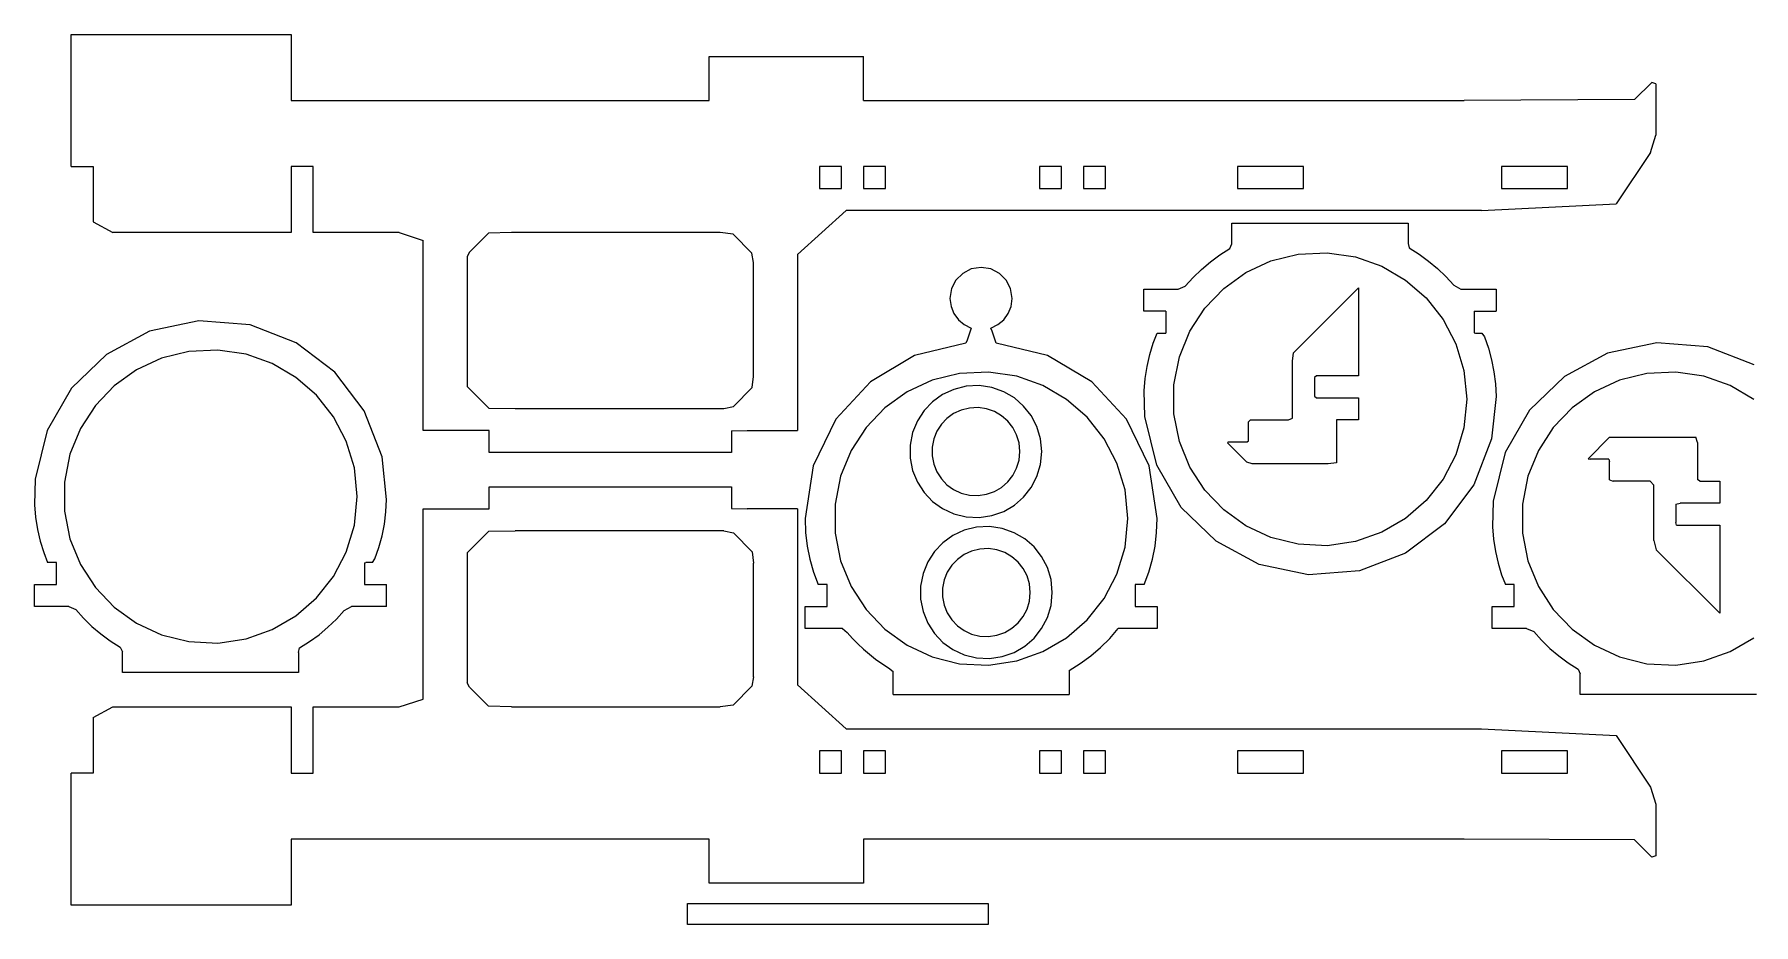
# Model space of a CAD drawing. Extents: x -453 to 453, y -307 to 307.
# Drawn here: x -437 to 149, y 3 to 307 of the extents above; entities that cross this region are included whole.
import ezdxf

# ---------------------------------------------------------------- set-up
doc = ezdxf.new("R2010")
doc.units = 0
doc.header["$MEASUREMENT"] = 0
doc.layers.get('0').update_dxf_attribs({"linetype": 'CONTINUOUS'})

msp = doc.modelspace()

# ---------------------------------------------------------------- linework, layer by layer
for p, q in [((-424.8, 306.66), (-349.8, 306.66)), ((-424.8, 261.66), (-424.8, 306.66)), ((-349.8, 306.66), (-349.8, 284.16)), ((-207.3, 299.16), (-154.8, 299.16)), ((-207.3, 284.16), (-207.3, 299.16)), ((-154.8, 284.16), (-154.8, 299.16)), ((108, 284.46), (113.85, 290.31)), ((115.2, 289.86), (113.85, 290.31)), ((115.2, 289.86), (115.2, 272.31)), ((-349.8, 284.16), (-207.3, 284.16)), ((-154.8, 284.16), (49.95, 284.16)), ((108, 284.46), (49.95, 284.16)), ((113.4, 266.46), (115.2, 272.31)), ((113.4, 266.46), (101.7, 248.91)), ((-424.8, 261.66), (-417.3, 261.66)), ((-417.3, 261.66), (-417.3, 242.76)), ((-349.8, 261.66), (-349.8, 239.16)), ((-342.3, 261.66), (-349.8, 261.66)), ((-342.3, 239.16), (-342.3, 261.66)), ((-169.8, 261.66), (-169.8, 254.16)), ((-162.3, 261.66), (-169.8, 261.66)), ((-162.3, 254.16), (-162.3, 261.66)), ((-154.8, 261.66), (-154.8, 254.16)), ((-147.3, 261.66), (-154.8, 261.66)), ((-147.3, 254.16), (-147.3, 261.66)), ((-94.8, 261.66), (-94.8, 254.16)), ((-87.3, 261.66), (-94.8, 261.66)), ((-87.3, 254.16), (-87.3, 261.66)), ((-79.8, 261.66), (-79.8, 254.16)), ((-72.3, 261.66), (-79.8, 261.66)), ((-72.3, 254.16), (-72.3, 261.66)), ((-27.3, 261.66), (-27.3, 254.16)), ((-4.8, 261.66), (-27.3, 261.66)), ((-4.8, 254.16), (-4.8, 261.66)), ((62.7, 261.66), (62.7, 254.16)), ((85.2, 261.66), (62.7, 261.66)), ((85.2, 254.16), (85.2, 261.66)), ((-169.8, 254.16), (-162.3, 254.16)), ((-154.8, 254.16), (-147.3, 254.16)), ((-94.8, 254.16), (-87.3, 254.16)), ((-79.8, 254.16), (-72.3, 254.16)), ((-27.3, 254.16), (-4.8, 254.16)), ((62.7, 254.16), (85.2, 254.16)), ((-177.3, 231.66), (-160.65, 246.66)), ((55.8, 246.66), (-160.65, 246.66)), ((55.8, 246.66), (101.7, 248.91)), ((-417.3, 242.76), (-410.55, 239.16)), ((-29.2, 235.27), (-29.2, 242.34)), ((-29.2, 242.34), (30.8, 242.34)), ((30.8, 242.34), (30.8, 235.43)), ((-349.8, 239.16), (-410.55, 239.16)), ((-313.05, 239.16), (-342.3, 239.16)), ((-313.05, 239.16), (-304.8, 236.46)), ((-304.8, 171.66), (-304.8, 236.46)), ((-282.53, 238.93), (-288.99, 232.47)), ((-274.68, 239.16), (-282.53, 238.93)), ((-203.61, 239.16), (-274.68, 239.16)), ((-199.22, 238.59), (-203.61, 239.16)), ((-192.76, 232.13), (-199.22, 238.59)), ((-29.97, 233.67), (-29.2, 235.27)), ((30.8, 235.43), (31.18, 233.9)), ((-288.99, 232.47), (-289.8, 230.97)), ((-289.8, 230.97), (-289.8, 186.66)), ((-192.3, 228.9), (-192.76, 232.13)), ((-192.3, 190.13), (-192.3, 228.9)), ((-177.3, 231.66), (-177.3, 171.66)), ((-39.58, 226.59), (-36.55, 229.16)), ((-36.55, 229.16), (-33.34, 231.52)), ((-33.34, 231.52), (-29.97, 233.67)), ((-24.43, 225.5), (-15.9, 229.48)), ((-15.9, 229.48), (-6.59, 231.79)), ((-6.59, 231.79), (3.29, 232.27)), ((3.29, 232.27), (12.92, 230.85)), ((12.92, 230.85), (21.86, 227.68)), ((31.18, 233.9), (34.57, 231.77)), ((34.57, 231.77), (37.79, 229.43)), ((37.79, 229.43), (40.85, 226.88)), ((-123.24, 222.93), (-124.75, 220.01)), ((-120.95, 225.22), (-123.24, 222.93)), ((-118.04, 226.73), (-120.95, 225.22)), ((-114.69, 227.27), (-118.04, 226.73)), ((-111.34, 226.73), (-114.69, 227.27)), ((-108.42, 225.22), (-111.34, 226.73)), ((-106.13, 222.93), (-108.42, 225.22)), ((-104.62, 220.01), (-106.13, 222.93)), ((-45.09, 220.86), (-42.43, 223.82)), ((-42.43, 223.82), (-39.58, 226.59)), ((-32, 220.06), (-24.43, 225.5)), ((21.86, 227.68), (29.94, 222.96)), ((29.94, 222.96), (36.96, 216.85)), ((40.85, 226.88), (43.72, 224.13)), ((43.72, 224.13), (46.4, 221.2)), ((-124.75, 220.01), (-125.29, 216.66)), ((-104.08, 216.66), (-104.62, 220.01)), ((-59.2, 212.34), (-59.2, 219.84)), ((-59.2, 219.84), (-47.53, 219.84)), ((-47.53, 219.84), (-45.09, 220.86)), ((-38.42, 213.34), (-32, 220.06)), ((-8.23, 198.09), (13.96, 220.29)), ((13.96, 220.29), (13.96, 190.29)), ((36.96, 216.85), (42.73, 209.55)), ((46.4, 221.2), (48.85, 219.84)), ((48.85, 219.84), (60.8, 219.84)), ((60.8, 219.84), (60.8, 212.34)), ((-125.29, 216.66), (-124.94, 213.96)), ((-124.94, 213.96), (-123.95, 211.5)), ((-123.95, 211.5), (-122.41, 209.4)), ((-106.96, 209.4), (-105.42, 211.5)), ((-105.42, 211.5), (-104.43, 213.96)), ((-104.43, 213.96), (-104.08, 216.66)), ((-51.7, 212.34), (-59.2, 212.34)), ((-51.7, 212.34), (-51.7, 204.84)), ((-43.51, 205.51), (-38.42, 213.34)), ((53.3, 212.34), (60.8, 212.34)), ((53.3, 212.34), (53.3, 204.96)), ((-398.03, 205.48), (-412.72, 197.58)), ((-381.24, 209.04), (-398.03, 205.48)), ((-363.82, 207.64), (-381.24, 209.04)), ((-348.11, 201.58), (-363.82, 207.64)), ((-122.41, 209.4), (-120.41, 207.74)), ((-120.41, 207.74), (-118.04, 206.6)), ((-118.4, 205.53), (-118.76, 204.47)), ((-118.04, 206.6), (-118.4, 205.53)), ((-111.33, 206.6), (-108.96, 207.74)), ((-110.97, 205.53), (-111.33, 206.6)), ((-110.62, 204.47), (-110.97, 205.53)), ((-108.96, 207.74), (-106.96, 209.4)), ((-47.08, 196.77), (-43.51, 205.51)), ((42.73, 209.55), (47.09, 201.24)), ((-334.89, 191.58), (-348.11, 201.58)), ((-119.84, 201.45), (-137.33, 197.23)), ((-119.48, 202.42), (-119.84, 201.45)), ((-119.11, 203.43), (-119.48, 202.42)), ((-118.76, 204.47), (-119.11, 203.43)), ((-110.26, 203.43), (-110.62, 204.47)), ((-109.9, 202.42), (-110.26, 203.43)), ((-109.53, 201.45), (-109.9, 202.42)), ((-92.04, 197.23), (-109.53, 201.45)), ((-57.23, 197.55), (-56.03, 201.46)), ((-56.03, 201.46), (-54.68, 204.84)), ((-54.68, 204.84), (-51.7, 204.84)), ((47.09, 201.24), (49.84, 192.11)), ((53.3, 204.96), (53.78, 204.84)), ((53.78, 204.84), (55.97, 204.84)), ((55.97, 204.84), (56.84, 203.58)), ((56.84, 203.58), (58.19, 199.74)), ((58.19, 199.74), (59.27, 195.77)), ((115.57, 201.54), (98.78, 197.98)), ((133, 200.14), (115.57, 201.54)), ((148.71, 194.08), (133, 200.14)), ((-412.72, 197.58), (-424.6, 186.06)), ((-394, 196.3), (-402.53, 192.33)), ((-384.69, 198.62), (-394, 196.3)), ((-374.81, 199.1), (-384.69, 198.62)), ((-365.18, 197.68), (-374.81, 199.1)), ((-356.23, 194.51), (-365.18, 197.68)), ((-348.16, 189.78), (-356.23, 194.51)), ((-137.33, 197.23), (-152.41, 188.31)), ((-76.96, 188.31), (-92.04, 197.23)), ((-58.79, 189.4), (-58.15, 193.53)), ((-58.15, 193.53), (-57.23, 197.55)), ((-48.96, 187.29), (-47.08, 196.77)), ((-8.54, 195.32), (-8.23, 198.09)), ((-8.54, 175.9), (-8.54, 195.32)), ((59.27, 195.77), (60.06, 191.7)), ((98.78, 197.98), (84.09, 190.08)), ((-402.53, 192.33), (-410.1, 186.89)), ((-341.14, 183.68), (-348.16, 189.78)), ((-324.89, 178.36), (-334.89, 191.58)), ((-192.65, 186.32), (-192.3, 190.13)), ((-152.41, 188.31), (-164.22, 175.51)), ((-131.38, 188.8), (-139.91, 184.83)), ((-122.07, 191.12), (-131.38, 188.8)), ((-112.19, 191.6), (-122.07, 191.12)), ((-102.56, 190.18), (-112.19, 191.6)), ((-93.62, 187.01), (-102.56, 190.18)), ((-65.15, 175.51), (-76.96, 188.31)), ((-59.14, 185.19), (-58.79, 189.4)), ((-0.44, 190.29), (-1.04, 189.69)), ((-1.04, 189.69), (-1.04, 183.39)), ((13.96, 190.29), (-0.44, 190.29)), ((49.84, 192.11), (50.8, 182.34)), ((60.06, 191.7), (60.57, 187.54)), ((60.57, 187.54), (60.79, 183.29)), ((84.09, 190.08), (72.21, 178.56)), ((102.82, 188.8), (94.29, 184.83)), ((112.13, 191.12), (102.82, 188.8)), ((122.01, 191.6), (112.13, 191.12)), ((131.64, 190.18), (122.01, 191.6)), ((140.58, 187.01), (131.64, 190.18)), ((-424.6, 186.06), (-432.94, 171.64)), ((-410.1, 186.89), (-416.52, 180.17)), ((-335.36, 176.38), (-341.14, 183.68)), ((-289.8, 186.66), (-282.41, 179.28)), ((-199.11, 179.86), (-192.65, 186.32)), ((-139.91, 184.83), (-147.48, 179.39)), ((-127.82, 183.91), (-131.22, 181.46)), ((-123.98, 185.7), (-127.82, 183.91)), ((-119.79, 186.74), (-123.98, 185.7)), ((-115.35, 186.96), (-119.79, 186.74)), ((-111.01, 186.32), (-115.35, 186.96)), ((-106.99, 184.89), (-111.01, 186.32)), ((-103.35, 182.77), (-106.99, 184.89)), ((-100.2, 180.02), (-103.35, 182.77)), ((-85.54, 182.28), (-93.62, 187.01)), ((-78.53, 176.18), (-85.54, 182.28)), ((-58.92, 176.45), (-59.14, 185.19)), ((-48.96, 177.38), (-48.96, 187.29)), ((-1.04, 183.39), (-0.44, 182.79)), ((-0.44, 182.79), (13.96, 182.79)), ((13.96, 182.79), (13.96, 175.28)), ((50.8, 182.34), (49.84, 172.56)), ((60.79, 183.29), (59.27, 168.85)), ((94.29, 184.83), (86.72, 179.39)), ((148.65, 182.28), (140.58, 187.01)), ((-416.52, 180.17), (-421.61, 172.34)), ((-331.01, 168.07), (-335.36, 176.38)), ((-318.83, 162.65), (-324.89, 178.36)), ((-282.41, 179.28), (-273.41, 179.16)), ((-273.41, 179.16), (-202.34, 179.16)), ((-202.34, 179.16), (-199.11, 179.86)), ((-147.48, 179.39), (-153.9, 172.67)), ((-134.11, 178.44), (-136.41, 174.92)), ((-131.22, 181.46), (-134.11, 178.44)), ((-126.31, 175.8), (-128.23, 173.79)), ((-124.04, 177.44), (-126.31, 175.8)), ((-121.48, 178.63), (-124.04, 177.44)), ((-118.68, 179.32), (-121.48, 178.63)), ((-115.72, 179.47), (-118.68, 179.32)), ((-112.83, 179.04), (-115.72, 179.47)), ((-110.15, 178.09), (-112.83, 179.04)), ((-107.73, 176.67), (-110.15, 178.09)), ((-105.62, 174.84), (-107.73, 176.67)), ((-97.6, 176.73), (-100.2, 180.02)), ((-95.64, 172.99), (-97.6, 176.73)), ((-72.75, 168.88), (-78.53, 176.18)), ((-54.84, 159.86), (-58.92, 176.45)), ((-47.08, 167.9), (-48.96, 177.38)), ((-9.98, 175.29), (-8.54, 175.9)), ((72.21, 178.56), (63.87, 164.14)), ((86.72, 179.39), (80.3, 172.67)), ((-432.94, 171.64), (-437.02, 155.05)), ((-421.61, 172.34), (-425.18, 163.6)), ((-282.3, 171.66), (-304.8, 171.66)), ((-282.3, 164.16), (-282.3, 171.66)), ((-199.8, 171.51), (-194.4, 171.66)), ((-199.8, 171.51), (-199.8, 164.16)), ((-194.4, 171.66), (-177.3, 171.66)), ((-164.22, 175.51), (-171.93, 159.68)), ((-153.9, 172.67), (-158.99, 164.84)), ((-138.01, 170.98), (-138.86, 166.72)), ((-136.41, 174.92), (-138.01, 170.98)), ((-129.76, 171.44), (-130.83, 168.82)), ((-128.23, 173.79), (-129.76, 171.44)), ((-103.89, 172.65), (-105.62, 174.84)), ((-102.58, 170.16), (-103.89, 172.65)), ((-101.76, 167.42), (-102.58, 170.16)), ((-94.4, 168.88), (-95.64, 172.99)), ((-57.44, 159.68), (-65.15, 175.51)), ((-23.54, 174.67), (-22.92, 175.29)), ((-23.54, 168.2), (-23.54, 174.67)), ((-22.92, 175.29), (-9.98, 175.29)), ((13.96, 175.28), (6.44, 175.28)), ((6.44, 175.28), (6.45, 160.7)), ((49.84, 172.56), (47.09, 163.43)), ((80.3, 172.67), (75.21, 164.84)), ((-328.26, 158.94), (-331.01, 168.07)), ((-199.8, 164.16), (-282.3, 164.16)), ((-158.99, 164.84), (-162.57, 156.1)), ((-138.86, 166.72), (-138.86, 162.26)), ((-130.83, 168.82), (-131.4, 165.97)), ((-131.4, 165.97), (-131.4, 163)), ((-101.47, 164.49), (-101.76, 167.42)), ((-101.76, 161.55), (-101.47, 164.49)), ((-93.97, 164.49), (-94.4, 168.88)), ((-94.4, 160.09), (-93.97, 164.49)), ((-68.39, 160.57), (-72.75, 168.88)), ((-43.51, 159.16), (-47.08, 167.9)), ((-30.63, 167.37), (-30.52, 167.79)), ((-24.15, 160.9), (-30.63, 167.37)), ((-30.52, 167.79), (-24.05, 167.79)), ((-24.05, 167.79), (-23.54, 168.2)), ((59.27, 168.85), (53.21, 153.14)), ((63.87, 164.14), (59.8, 147.55)), ((75.21, 164.84), (71.63, 156.1)), ((92.16, 162.05), (99.51, 169.4)), ((99.51, 169.4), (128.89, 169.4)), ((129.49, 167.6), (128.89, 169.4)), ((129.49, 167.6), (129.48, 155.01)), ((-425.18, 163.6), (-427.06, 154.12)), ((-327.3, 149.16), (-328.26, 158.94)), ((-317.31, 148.21), (-318.83, 162.65)), ((-171.93, 159.68), (-174.69, 141.66)), ((-138.86, 162.26), (-138.01, 157.99)), ((-131.4, 163), (-130.83, 160.16)), ((-130.83, 160.16), (-129.76, 157.53)), ((-103.89, 156.32), (-102.58, 158.81)), ((-102.58, 158.81), (-101.76, 161.55)), ((-95.64, 155.98), (-94.4, 160.09)), ((-65.64, 151.44), (-68.39, 160.57)), ((-54.69, 141.66), (-57.44, 159.68)), ((-46.5, 145.44), (-54.84, 159.86)), ((-38.42, 151.33), (-43.51, 159.16)), ((-22.31, 160.29), (-24.15, 160.9)), ((3.57, 160.29), (-22.31, 160.29)), ((6.45, 160.7), (3.57, 160.29)), ((47.09, 163.43), (42.73, 155.12)), ((92.16, 162.05), (92.91, 161.9)), ((99.21, 161.9), (92.91, 161.9)), ((99.21, 161.9), (99.51, 161.15)), ((99.51, 154.85), (99.51, 161.15)), ((-437.02, 155.05), (-437.24, 146.31)), ((-427.06, 154.12), (-427.06, 144.21)), ((-282.3, 152.45), (-199.8, 152.45)), ((-282.3, 144.95), (-282.3, 152.45)), ((-199.8, 152.45), (-199.8, 145.1)), ((-162.57, 156.1), (-164.44, 146.62)), ((-138.01, 157.99), (-136.41, 154.06)), ((-136.41, 154.06), (-134.11, 150.54)), ((-129.76, 157.53), (-128.23, 155.19)), ((-128.23, 155.19), (-126.31, 153.17)), ((-126.31, 153.17), (-124.04, 151.54)), ((-107.73, 152.3), (-105.62, 154.13)), ((-105.62, 154.13), (-103.89, 156.32)), ((-97.6, 152.24), (-95.64, 155.98)), ((42.73, 155.12), (36.96, 147.82)), ((53.21, 153.14), (43.21, 139.92)), ((71.63, 156.1), (69.76, 146.62)), ((99.51, 154.85), (100.71, 154.4)), ((113.31, 154.4), (100.71, 154.4)), ((113.31, 154.4), (114.51, 153.05)), ((114.51, 134.15), (114.51, 153.05)), ((130.24, 154.41), (129.48, 155.01)), ((130.24, 154.41), (137, 154.41)), ((137, 154.41), (137.01, 146.9)), ((-328.26, 139.39), (-327.3, 149.16)), ((-317.53, 143.96), (-317.31, 148.21)), ((-164.44, 146.62), (-164.44, 136.71)), ((-134.11, 150.54), (-131.22, 147.51)), ((-131.22, 147.51), (-127.82, 145.06)), ((-124.04, 151.54), (-121.48, 150.34)), ((-121.48, 150.34), (-118.68, 149.65)), ((-118.68, 149.65), (-115.72, 149.5)), ((-115.72, 149.5), (-112.83, 149.93)), ((-112.83, 149.93), (-110.15, 150.88)), ((-110.15, 150.88), (-107.73, 152.3)), ((-103.35, 146.21), (-100.2, 148.95)), ((-100.2, 148.95), (-97.6, 152.24)), ((-64.69, 141.66), (-65.64, 151.44)), ((-32, 144.61), (-38.42, 151.33)), ((36.96, 147.82), (29.94, 141.72)), ((59.8, 147.55), (59.58, 138.81)), ((69.76, 146.62), (69.76, 136.71)), ((122.01, 146.6), (123.51, 146.9)), ((122.01, 146.6), (122.01, 140.3)), ((137.01, 146.9), (123.51, 146.9)), ((-437.24, 146.31), (-436.89, 142.1)), ((-436.89, 142.1), (-436.25, 137.98)), ((-427.06, 144.21), (-425.18, 134.73)), ((-318.04, 139.8), (-317.53, 143.96)), ((-304.8, 144.95), (-282.3, 144.95)), ((-304.8, 80.15), (-304.8, 144.95)), ((-199.8, 145.1), (-194.4, 144.95)), ((-177.3, 144.95), (-194.4, 144.95)), ((-177.3, 144.95), (-177.3, 84.95)), ((-174.69, 141.66), (-174.5, 136.93)), ((-127.82, 145.06), (-123.98, 143.27)), ((-123.98, 143.27), (-119.79, 142.23)), ((-119.79, 142.23), (-115.35, 142.01)), ((-115.35, 142.01), (-111.01, 142.65)), ((-111.01, 142.65), (-106.99, 144.08)), ((-106.99, 144.08), (-103.35, 146.21)), ((-65.64, 131.89), (-64.69, 141.66)), ((-54.87, 136.93), (-54.69, 141.66)), ((-34.63, 133.92), (-46.5, 145.44)), ((-24.43, 139.17), (-32, 144.61)), ((29.94, 141.72), (21.86, 136.99)), ((-436.25, 137.98), (-435.33, 133.95)), ((-331.01, 130.26), (-328.26, 139.39)), ((-319.91, 131.76), (-318.83, 135.73)), ((-318.83, 135.73), (-318.04, 139.8)), ((-282.41, 137.34), (-289.8, 129.95)), ((-282.41, 137.34), (-273.41, 137.45)), ((-202.34, 137.45), (-273.41, 137.45)), ((-202.34, 137.45), (-199.11, 136.76)), ((-192.65, 130.3), (-199.11, 136.76)), ((-174.5, 136.93), (-173.95, 132.3)), ((-164.44, 136.71), (-162.57, 127.23)), ((-124.28, 135.87), (-127.68, 133.42)), ((-120.44, 137.66), (-124.28, 135.87)), ((-116.25, 138.7), (-120.44, 137.66)), ((-111.8, 138.92), (-116.25, 138.7)), ((-107.47, 138.28), (-111.8, 138.92)), ((-103.44, 136.85), (-107.47, 138.28)), ((-99.81, 134.72), (-103.44, 136.85)), ((-55.42, 132.3), (-54.87, 136.93)), ((-15.9, 135.2), (-24.43, 139.17)), ((-6.59, 132.88), (-15.9, 135.2)), ((21.86, 136.99), (12.92, 133.82)), ((43.21, 139.92), (29.99, 129.92)), ((59.58, 138.81), (59.93, 134.6)), ((69.76, 136.71), (71.63, 127.23)), ((122.31, 139.4), (122.01, 140.3)), ((122.31, 139.4), (137.01, 139.4)), ((137.01, 139.4), (137.01, 109.4)), ((-435.33, 133.95), (-434.13, 130.04)), ((-434.13, 130.04), (-432.78, 126.66)), ((-425.18, 134.73), (-421.61, 125.99)), ((-335.36, 121.95), (-331.01, 130.26)), ((-321.26, 127.92), (-319.91, 131.76)), ((-289.8, 129.95), (-289.8, 85.65)), ((-192.65, 130.3), (-192.3, 126.49)), ((-173.95, 132.3), (-173.05, 127.78)), ((-130.57, 130.39), (-132.86, 126.87)), ((-127.68, 133.42), (-130.57, 130.39)), ((-120.49, 129.39), (-122.76, 127.76)), ((-117.93, 130.58), (-120.49, 129.39)), ((-115.14, 131.28), (-117.93, 130.58)), ((-112.18, 131.42), (-115.14, 131.28)), ((-109.29, 131), (-112.18, 131.42)), ((-106.6, 130.05), (-109.29, 131)), ((-104.18, 128.63), (-106.6, 130.05)), ((-96.65, 131.97), (-99.81, 134.72)), ((-94.05, 128.69), (-96.65, 131.97)), ((-68.39, 122.76), (-65.64, 131.89)), ((-56.32, 127.78), (-55.42, 132.3)), ((-19.93, 126.02), (-34.63, 133.92)), ((3.29, 132.4), (-6.59, 132.88)), ((12.92, 133.82), (3.29, 132.4)), ((29.99, 129.92), (14.28, 123.86)), ((59.93, 134.6), (60.57, 130.47)), ((60.57, 130.47), (61.49, 126.45)), ((114.51, 134.15), (115.41, 131)), ((137.01, 109.4), (115.41, 131)), ((-429.8, 126.66), (-432.78, 126.66)), ((-429.8, 119.16), (-429.8, 126.66)), ((-421.61, 125.99), (-416.52, 118.16)), ((-324.8, 126.54), (-324.32, 126.66)), ((-324.8, 126.54), (-324.8, 119.16)), ((-322.13, 126.66), (-324.32, 126.66)), ((-322.13, 126.66), (-321.26, 127.92)), ((-192.3, 87.72), (-192.3, 126.49)), ((-173.05, 127.78), (-171.8, 123.4)), ((-171.8, 123.4), (-170.22, 119.16)), ((-162.57, 127.23), (-158.99, 118.49)), ((-132.86, 126.87), (-134.47, 122.94)), ((-126.22, 123.4), (-127.29, 120.77)), ((-124.69, 125.74), (-126.22, 123.4)), ((-122.76, 127.76), (-124.69, 125.74)), ((-102.08, 126.8), (-104.18, 128.63)), ((-100.34, 124.61), (-102.08, 126.8)), ((-99.04, 122.11), (-100.34, 124.61)), ((-92.09, 124.95), (-94.05, 128.69)), ((-90.86, 120.84), (-92.09, 124.95)), ((-59.15, 119.16), (-57.57, 123.4)), ((-57.57, 123.4), (-56.32, 127.78)), ((-3.15, 122.46), (-19.93, 126.02)), ((14.28, 123.86), (-3.15, 122.46)), ((61.49, 126.45), (62.69, 122.54)), ((71.63, 127.23), (75.21, 118.49)), ((-437.3, 119.16), (-429.8, 119.16)), ((-437.3, 111.66), (-437.3, 119.16)), ((-416.52, 118.16), (-410.1, 111.44)), ((-341.14, 114.65), (-335.36, 121.95)), ((-324.8, 119.16), (-317.3, 119.16)), ((-317.3, 111.66), (-317.3, 119.16)), ((-167.19, 119.16), (-170.22, 119.16)), ((-167.19, 111.66), (-167.19, 119.16)), ((-158.99, 118.49), (-153.9, 110.66)), ((-134.47, 122.94), (-135.31, 118.67)), ((-135.31, 118.67), (-135.31, 114.21)), ((-127.29, 120.77), (-127.85, 117.93)), ((-127.85, 117.93), (-127.85, 114.96)), ((-98.21, 119.37), (-99.04, 122.11)), ((-97.92, 116.44), (-98.21, 119.37)), ((-90.42, 116.44), (-90.86, 120.84)), ((-72.75, 114.45), (-68.39, 122.76)), ((-62.19, 119.16), (-62.19, 111.66)), ((-59.15, 119.16), (-62.19, 119.16)), ((62.69, 122.54), (64.04, 119.16)), ((67.01, 119.16), (64.04, 119.16)), ((67.01, 111.66), (67.01, 119.16)), ((75.21, 118.49), (80.3, 110.66)), ((-425.62, 111.66), (-437.3, 111.66)), ((-425.62, 111.66), (-423.19, 110.64)), ((-410.1, 111.44), (-402.53, 106)), ((-348.16, 108.54), (-341.14, 114.65)), ((-331.7, 110.3), (-329.25, 111.66)), ((-317.3, 111.66), (-329.25, 111.66)), ((-174.69, 104.16), (-174.69, 111.66)), ((-174.69, 111.66), (-167.19, 111.66)), ((-135.31, 114.21), (-134.47, 109.95)), ((-127.85, 114.96), (-127.29, 112.11)), ((-127.29, 112.11), (-126.22, 109.49)), ((-99.04, 110.77), (-98.21, 113.51)), ((-98.21, 113.51), (-97.92, 116.44)), ((-92.09, 107.93), (-90.86, 112.04)), ((-90.86, 112.04), (-90.42, 116.44)), ((-78.53, 107.15), (-72.75, 114.45)), ((-62.19, 111.66), (-54.69, 111.66)), ((-54.69, 111.66), (-54.69, 104.16)), ((59.51, 111.66), (67.01, 111.66)), ((59.51, 104.16), (59.51, 111.66)), ((-423.19, 110.64), (-420.53, 107.68)), ((-420.53, 107.68), (-417.68, 104.92)), ((-402.53, 106), (-394, 102.03)), ((-356.23, 103.82), (-348.16, 108.54)), ((-337.25, 104.62), (-334.38, 107.37)), ((-334.38, 107.37), (-331.7, 110.3)), ((-153.9, 110.66), (-147.48, 103.94)), ((-134.47, 109.95), (-132.86, 106.01)), ((-132.86, 106.01), (-130.57, 102.49)), ((-126.22, 109.49), (-124.69, 107.14)), ((-124.69, 107.14), (-122.76, 105.12)), ((-104.18, 104.26), (-102.08, 106.09)), ((-102.08, 106.09), (-100.34, 108.28)), ((-100.34, 108.28), (-99.04, 110.77)), ((-94.05, 104.2), (-92.09, 107.93)), ((-85.54, 101.04), (-78.53, 107.15)), ((80.3, 110.66), (86.72, 103.94)), ((-417.68, 104.92), (-414.65, 102.34)), ((-414.65, 102.34), (-411.44, 99.98)), ((-411.44, 99.98), (-408.07, 97.83)), ((-394, 102.03), (-384.69, 99.71)), ((-384.69, 99.71), (-374.81, 99.23)), ((-374.81, 99.23), (-365.18, 100.65)), ((-365.18, 100.65), (-356.23, 103.82)), ((-346.92, 97.6), (-343.53, 99.73)), ((-343.53, 99.73), (-340.31, 102.07)), ((-340.31, 102.07), (-337.25, 104.62)), ((-161.95, 104.16), (-174.69, 104.16)), ((-161.95, 104.16), (-160.29, 102.8)), ((-160.29, 102.8), (-158.52, 100.82)), ((-158.52, 100.82), (-156.67, 98.93)), ((-147.48, 103.94), (-139.91, 98.5)), ((-130.57, 102.49), (-127.68, 99.47)), ((-122.76, 105.12), (-120.49, 103.49)), ((-120.49, 103.49), (-117.93, 102.3)), ((-117.93, 102.3), (-115.14, 101.61)), ((-115.14, 101.61), (-112.18, 101.46)), ((-112.18, 101.46), (-109.29, 101.89)), ((-109.29, 101.89), (-106.6, 102.84)), ((-106.6, 102.84), (-104.18, 104.26)), ((-99.81, 98.16), (-96.65, 100.91)), ((-96.65, 100.91), (-94.05, 104.2)), ((-93.62, 96.32), (-85.54, 101.04)), ((-73.98, 97.71), (-70.85, 100.82)), ((-70.85, 100.82), (-67.96, 104.16)), ((-54.69, 104.16), (-67.96, 104.16)), ((71.19, 104.16), (59.51, 104.16)), ((71.19, 104.16), (73.62, 103.14)), ((73.62, 103.14), (76.28, 100.18)), ((76.28, 100.18), (79.13, 97.42)), ((86.72, 103.94), (94.29, 98.5)), ((140.58, 96.32), (148.65, 101.04)), ((-408.07, 97.83), (-407.3, 96.23)), ((-407.3, 89.16), (-407.3, 96.23)), ((-347.3, 96.07), (-346.92, 97.6)), ((-347.3, 96.07), (-347.3, 89.16)), ((-156.67, 98.93), (-154.74, 97.12)), ((-154.74, 97.12), (-152.72, 95.4)), ((-152.72, 95.4), (-150.63, 93.77)), ((-150.63, 93.77), (-148.46, 92.23)), ((-139.91, 98.5), (-131.38, 94.53)), ((-131.38, 94.53), (-122.07, 92.21)), ((-127.68, 99.47), (-124.28, 97.02)), ((-124.28, 97.02), (-120.44, 95.23)), ((-120.44, 95.23), (-116.25, 94.19)), ((-116.25, 94.19), (-111.8, 93.97)), ((-111.8, 93.97), (-107.47, 94.61)), ((-107.47, 94.61), (-103.44, 96.04)), ((-103.44, 96.04), (-99.81, 98.16)), ((-102.56, 93.15), (-93.62, 96.32)), ((-80.91, 92.23), (-77.34, 94.84)), ((-77.34, 94.84), (-73.98, 97.71)), ((79.13, 97.42), (82.17, 94.84)), ((82.17, 94.84), (85.38, 92.48)), ((94.29, 98.5), (102.82, 94.53)), ((102.82, 94.53), (112.13, 92.21)), ((131.64, 93.15), (140.58, 96.32)), ((-347.3, 89.16), (-407.3, 89.16)), ((-148.46, 92.23), (-146.22, 90.79)), ((-146.22, 90.79), (-144.69, 89.55)), ((-144.69, 81.66), (-144.69, 89.55)), ((-122.07, 92.21), (-112.19, 91.73)), ((-112.19, 91.73), (-102.56, 93.15)), ((-84.69, 89.88), (-80.91, 92.23)), ((-84.69, 89.88), (-84.69, 81.66)), ((85.38, 92.48), (88.74, 90.33)), ((88.74, 90.33), (89.51, 88.73)), ((89.51, 81.66), (89.51, 88.73)), ((112.13, 92.21), (122.01, 91.73)), ((122.01, 91.73), (131.64, 93.15)), ((-288.99, 84.15), (-289.8, 85.65)), ((-288.99, 84.15), (-282.53, 77.68)), ((-199.22, 78.03), (-192.76, 84.49)), ((-192.3, 87.72), (-192.76, 84.49)), ((-177.3, 84.95), (-160.65, 69.95)), ((-417.3, 73.85), (-410.55, 77.45)), ((-410.55, 77.45), (-349.8, 77.45)), ((-349.8, 77.45), (-349.8, 54.95)), ((-342.3, 77.45), (-313.05, 77.45)), ((-342.3, 54.95), (-342.3, 77.45)), ((-313.05, 77.45), (-304.8, 80.15)), ((-274.68, 77.45), (-282.53, 77.68)), ((-274.68, 77.45), (-203.61, 77.45)), ((-199.22, 78.03), (-203.61, 77.45)), ((-144.69, 81.66), (-84.69, 81.66)), ((149.51, 81.66), (89.51, 81.66)), ((-417.3, 73.85), (-417.3, 54.95)), ((-160.65, 69.95), (55.8, 69.95)), ((55.8, 69.95), (101.7, 67.7)), ((101.7, 67.7), (113.4, 50.15)), ((-169.8, 62.45), (-169.8, 54.95)), ((-162.3, 62.45), (-169.8, 62.45)), ((-162.3, 54.95), (-162.3, 62.45)), ((-147.3, 62.45), (-154.8, 62.45)), ((-154.8, 62.45), (-154.8, 54.95)), ((-147.3, 54.95), (-147.3, 62.45)), ((-87.3, 62.45), (-94.8, 62.45)), ((-94.8, 62.45), (-94.8, 54.95)), ((-87.3, 54.95), (-87.3, 62.45)), ((-79.8, 62.45), (-79.8, 54.95)), ((-72.3, 62.45), (-79.8, 62.45)), ((-72.3, 54.95), (-72.3, 62.45)), ((-4.8, 62.45), (-27.3, 62.45)), ((-27.3, 62.45), (-27.3, 54.95)), ((-4.8, 54.95), (-4.8, 62.45)), ((62.7, 62.45), (62.7, 54.95)), ((85.2, 62.45), (62.7, 62.45)), ((85.2, 54.95), (85.2, 62.45)), ((-417.3, 54.95), (-424.8, 54.95)), ((-424.8, 9.95), (-424.8, 54.95)), ((-349.8, 54.95), (-342.3, 54.95)), ((-169.8, 54.95), (-162.3, 54.95)), ((-154.8, 54.95), (-147.3, 54.95)), ((-94.8, 54.95), (-87.3, 54.95)), ((-79.8, 54.95), (-72.3, 54.95)), ((-27.3, 54.95), (-4.8, 54.95)), ((62.7, 54.95), (85.2, 54.95)), ((113.4, 50.15), (115.2, 44.3)), ((115.2, 44.3), (115.2, 26.75)), ((-349.8, 32.45), (-349.8, 9.95)), ((-207.3, 32.45), (-349.8, 32.45)), ((-207.3, 17.45), (-207.3, 32.45)), ((-154.8, 32.45), (-154.8, 17.45)), ((49.95, 32.45), (-154.8, 32.45)), ((108, 32.15), (49.95, 32.45)), ((113.85, 26.3), (108, 32.15)), ((115.2, 26.75), (113.85, 26.3)), ((-154.8, 17.45), (-207.3, 17.45)), ((-349.8, 9.95), (-424.8, 9.95)), ((-214.78, 10.48), (-112.26, 10.48)), ((-214.78, 3.28), (-214.78, 10.48)), ((-112.26, 10.48), (-112.26, 3.28)), ((-112.26, 3.28), (-214.78, 3.28))]:
    msp.add_line(p, q)

doc.saveas('drawing.dxf')
